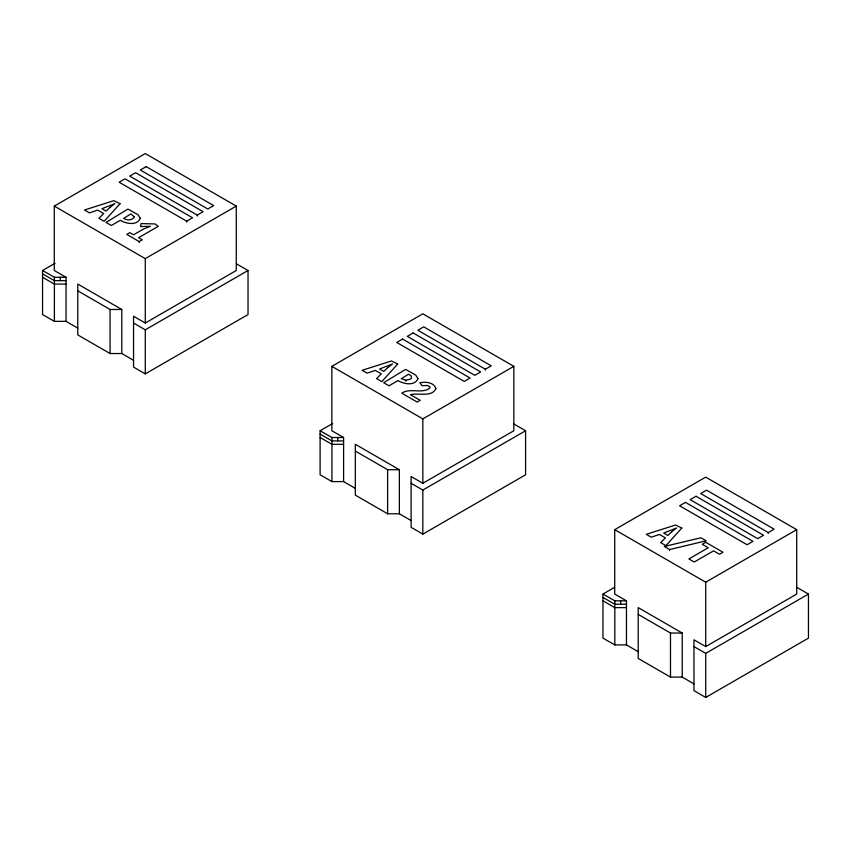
<?xml version="1.0" encoding="UTF-8"?>
<svg xmlns="http://www.w3.org/2000/svg" width="851" height="851" viewBox="0 0 851 851"><rect width="100%" height="100%" fill="white"/><g stroke="black" fill="none" stroke-linecap="round" stroke-linejoin="round"><path stroke-width="1.28" d="M331.943 481.602L331.964 437.531L320.114 430.744L320.114 474.805L331.943 481.602L343.591 481.592L355.335 488.368M614.805 644.92L614.837 600.838L602.976 594.062L602.976 638.122L614.805 644.92L626.464 644.898L638.207 651.675M77.771 328.114L66.027 321.338L66.027 277.277L54.294 270.501L54.294 206.102L145.287 153.563L236.28 206.102L236.28 270.501L145.287 323.029L133.543 316.253L133.543 367.1L145.287 373.876L248.024 314.562L248.024 270.501L236.28 263.714M66.027 321.338L54.379 321.359L42.55 314.562L42.55 270.501L55.102 263.246M139.245 241.588L142.287 239.833L138.585 237.695L158.243 226.355L155.042 223.93L141.021 223.59L140.564 226.579L150.542 226.281L143.893 228.823L133.554 234.791L129.852 232.653L126.81 234.408L139.245 241.588L139.245 242.535M186.677 221.186L192.539 217.792L125.033 178.816L119.161 182.21L186.677 221.186L186.677 222.132M197.241 215.08L203.112 211.697L135.596 172.71L129.724 176.104L197.241 215.08L197.241 216.026M54.294 206.102L145.287 258.63L236.28 206.102M133.543 323.029L145.287 329.816L248.024 270.501M343.591 481.592L343.591 437.52L331.847 430.744L331.847 366.345L422.841 313.817L513.834 366.345L513.834 430.744L422.841 483.283L411.107 476.507L411.107 527.343L422.841 534.12L525.578 474.805L525.578 430.744L513.834 423.968M320.114 430.744L332.667 423.5M485.368 369.228L491.24 365.834L423.724 326.858L417.852 330.252L485.368 369.228L485.368 370.174M331.847 366.345L422.841 418.883L513.834 366.345M411.107 483.283L422.841 490.059L525.578 430.744M626.464 644.898L626.464 600.838L614.72 594.062L614.72 529.662L705.713 477.124L796.706 529.662L796.706 594.062L705.713 646.59L693.969 639.814L693.969 690.661L705.713 697.437L808.45 638.122L808.45 594.062L796.706 587.286M602.976 594.062L614.39 587.467M768.24 532.545L774.112 529.152L706.596 490.176L700.724 493.569L768.24 532.545L768.24 533.492M614.72 529.662L705.713 582.201L796.706 529.662M693.969 646.59L705.713 653.377L808.45 594.062M669.641 549.565L706.149 540.789L700.937 537.779L664.291 546.48L669.641 549.565L669.641 550.523M405.874 380.237L410.32 379.163L411.554 378.046L411.086 375.834L408.544 374.227L401.236 378.727L405.874 380.237L405.874 381.184M42.55 270.501L54.411 277.277L66.027 277.277M66.027 280.67L54.411 280.67L42.55 273.884M66.027 284.053L54.315 284.064L42.55 277.277M77.771 290.829L110.066 309.477L121.799 309.477L121.799 353.537L133.543 360.313M121.799 309.477L77.771 284.053L77.771 334.9L110.066 353.537L121.799 353.537M331.964 437.531L343.591 437.52M343.591 440.914L331.964 440.914L320.114 434.138M343.591 444.307L331.954 444.318L320.114 437.52M355.335 451.083L387.62 469.72L399.364 469.72L399.364 513.781L411.107 520.567M399.364 469.72L355.335 444.307L355.335 495.144L387.62 513.781L399.364 513.781M614.837 600.838L626.464 600.838M602.976 597.445L614.837 604.231L626.464 604.231M626.464 607.614L614.816 607.625L602.976 600.838M638.207 614.401L670.492 633.038L682.236 633.038L682.236 677.098L693.969 683.874M682.236 633.038L638.207 607.614L638.207 658.461L670.492 677.098L682.236 677.098M54.379 321.359L54.411 277.277M705.713 582.201L705.713 646.59M705.713 653.377L705.713 697.437M670.492 633.038L670.492 677.098M620.656 600.838L620.656 604.231M422.841 418.883L422.841 483.283M422.841 490.059L422.841 534.12M387.62 469.72L387.62 513.781M337.783 437.52L337.783 440.914M145.287 258.63L145.287 323.029M145.287 329.816L145.287 373.876M110.066 309.477L110.066 353.537M60.219 277.277L60.219 280.67M134.064 216.601L133.905 217.739C131.277 220.696 126.735 220.271 123.586 218.43L130.884 213.931L134.064 216.601M435.882 388.599C431.829 397.598 418.32 392.63 410.448 394.651L420.213 400.289L417.171 402.044L401.8 393.173C409.916 387.396 422.787 394.428 430.032 387.769L429.893 386.875L427.67 385.514L422.075 385.631L419.862 382.822C425.277 381.514 434.148 382.259 435.882 388.599M140.319 218.303C137.362 225.93 125.948 223.866 120.374 220.281L111.353 225.494L106.013 222.409L127.927 209.091L138.032 214.729L140.319 218.303M417.969 378.61C415.022 386.237 403.597 384.163 398.023 380.578L389.003 385.79L383.673 382.705L405.576 369.398L415.682 375.025L417.969 378.61M120.044 203.719L104.13 221.324L98.929 218.313L103.662 213.548L97.695 210.101L89.483 212.867L84.515 209.995L113.821 200.676L120.044 203.719M397.694 364.015L381.78 381.62L376.578 378.621L381.312 373.844L375.355 370.408L367.132 373.163L362.164 370.291L391.471 360.973L397.694 364.015M681.811 528.056L665.908 545.651L660.706 542.651L665.429 537.885L659.472 534.439L651.26 537.194L646.281 534.322L675.598 525.003L681.811 528.056M110.034 207.336L106.098 211.101L101.929 208.697L114.885 203.623L110.034 207.336M387.684 367.643L383.748 371.408L379.578 369.004L392.534 363.92L387.684 367.643M671.801 531.673L667.865 535.439L663.695 533.034L676.662 527.96L671.801 531.673M146.17 166.615L140.298 170.009L207.804 208.984L213.675 205.591L146.17 166.615M402.587 339.06L396.726 342.453L464.231 381.429L470.103 378.035L402.587 339.06M413.16 332.964L407.289 336.347L474.794 375.334L480.666 371.94L413.16 332.964M685.459 502.377L679.587 505.771L747.104 544.746L752.975 541.353L685.459 502.377M696.033 496.271L690.161 499.665L757.667 538.64L763.538 535.258L696.033 496.271M705.713 542.289L702.245 544.3L708.245 547.757L688.895 558.926L694.235 562.011L713.585 550.842L719.51 554.267L722.978 552.256L705.713 542.289"/></g></svg>
